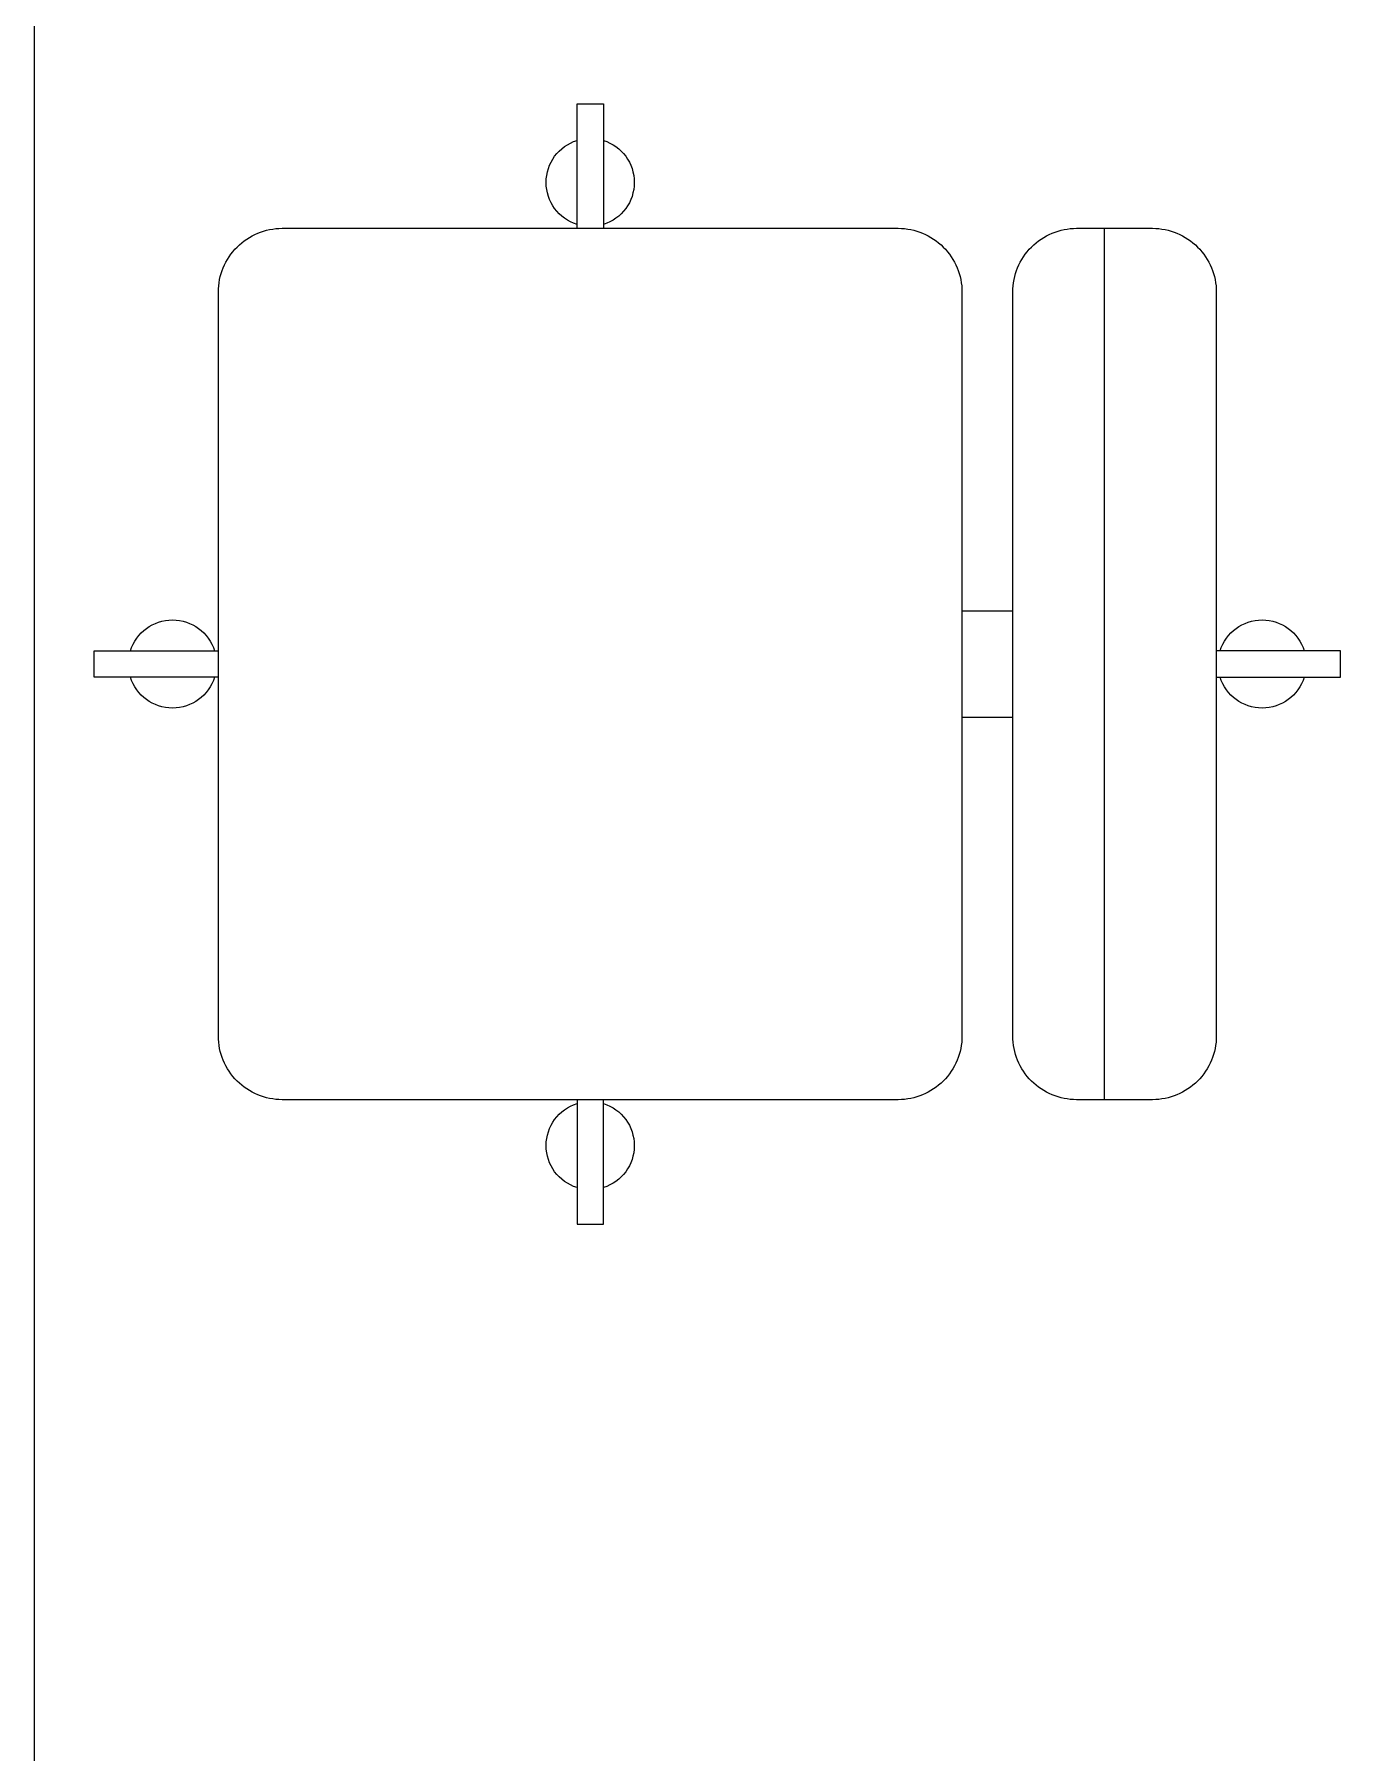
# Model space of a CAD drawing. Header units: metres. Extents: x -22 to 564, y 0 to 143.
# Drawn here: x 129.029 to 129.644, y 34.66 to 35.469 of the extents above; entities that cross this region are included whole.
import ezdxf
from ezdxf.enums import TextEntityAlignment as Align

# ---------------------------------------------------------------- set-up
doc = ezdxf.new("R2010")
doc.units = ezdxf.units.M
for name, color, linetype in [('XREF 1N NEURO-ONCOLOGIA$0$MOBILIARIO', 161, 'Continuous'), ('XREF 1N NEURO-ONCOLOGIA$0$Mobiliario Fijo', 40, 'Continuous'), ('XREF 1N NEURO-ONCOLOGIA$0$TEX-MOB', 4, 'Continuous')]:
    doc.layers.add(name, color=color, linetype=linetype)
doc.styles.add('XREF 1N NEURO-ONCOLOGIA$0$HANDLET', font='romans.shx')

# ---------------------------------------------------------------- blocks, each defined once
blk = doc.blocks.new('XREF 1N NEURO-ONCOLOGIA$0$silla')
at = {"layer": 'XREF 1N NEURO-ONCOLOGIA$0$MOBILIARIO'}
for p, q in [((54.25883, 36.80354), (54.66883, 36.80354)), ((54.43883, 36.73644), (54.43883, 36.76035)), ((54.48883, 36.73644), (54.48883, 36.76035))]:
    blk.add_line(p, q, dxfattribs=at)
for points in [[(54.45763, 36.85614), (54.45763, 36.91466), (54.47003, 36.91466), (54.47003, 36.85614)], [(54.25883, 36.55524), (54.20031, 36.55524), (54.20031, 36.56763), (54.25883, 36.56763)], [(54.66883, 36.55524), (54.72735, 36.55524), (54.72735, 36.56763), (54.66883, 36.56763)], [(54.45763, 36.38644), (54.45763, 36.32792), (54.47003, 36.32792), (54.47003, 36.38644)]]:
    blk.add_lwpolyline(points, dxfattribs=at)
for points in [[(54.66883, 36.82614, 0.414214), (54.63883, 36.85614), (54.28883, 36.85614, 0.414214), (54.25883, 36.82614), (54.25883, 36.79035, 0.414214), (54.28883, 36.76035), (54.63883, 36.76035, 0.414214), (54.66883, 36.79035)], [(54.66883, 36.70644, 0.414214), (54.63883, 36.73644), (54.28883, 36.73644, 0.414214), (54.25883, 36.70644), (54.25883, 36.41644, 0.414214), (54.28883, 36.38644), (54.63883, 36.38644, 0.414214), (54.66883, 36.41644)]]:
    blk.add_lwpolyline(points, format="xyb", close=True, dxfattribs=at)
for centre, start, end in [((54.46383, 36.87773), 107.37707, 252.62293), ((54.46383, 36.87773), 287.37803, 72.62197), ((54.23724, 36.56144), 17.37803, 162.62197), ((54.69042, 36.56144), 17.37803, 162.62197), ((54.23724, 36.56144), 197.37707, 342.62293), ((54.69042, 36.56144), 197.37707, 342.62293), ((54.46383, 36.36485), 107.37707, 252.62293), ((54.46383, 36.36485), 287.37803, 72.62197)]:
    blk.add_arc(centre, 0.02075, start, end, dxfattribs=at)
blk = doc.blocks.new('XREF 1N NEURO-ONCOLOGIA')
at = {"layer": 'XREF 1N NEURO-ONCOLOGIA$0$Mobiliario Fijo'}
blk.add_line((0.87393, 15.38765), (3.48884, 15.38765), dxfattribs=at)
at = {"layer": 'XREF 1N NEURO-ONCOLOGIA$0$MOBILIARIO', "xscale": -1, "rotation": 180}
blk.add_blockref('XREF 1N NEURO-ONCOLOGIA$0$silla', (-52.74225, 51.68748, 0), dxfattribs=at)
at = {"layer": 'XREF 1N NEURO-ONCOLOGIA$0$TEX-MOB', "style": 'XREF 1N NEURO-ONCOLOGIA$0$HANDLET'}
for p in [(1.70002, 4.58473, 0), (1.70735, 2.01378, 0)]:
    blk.add_attdef('234', text='', height=0.075, rotation=180, dxfattribs=at).set_placement(p, align=Align.MIDDLE_CENTER)

msp = doc.modelspace()

# ---------------------------------------------------------------- block references
at = {"rotation": 90}
msp.add_blockref('XREF 1N NEURO-ONCOLOGIA', (144.41686, 33.45112), dxfattribs=at)

doc.saveas('drawing.dxf')
